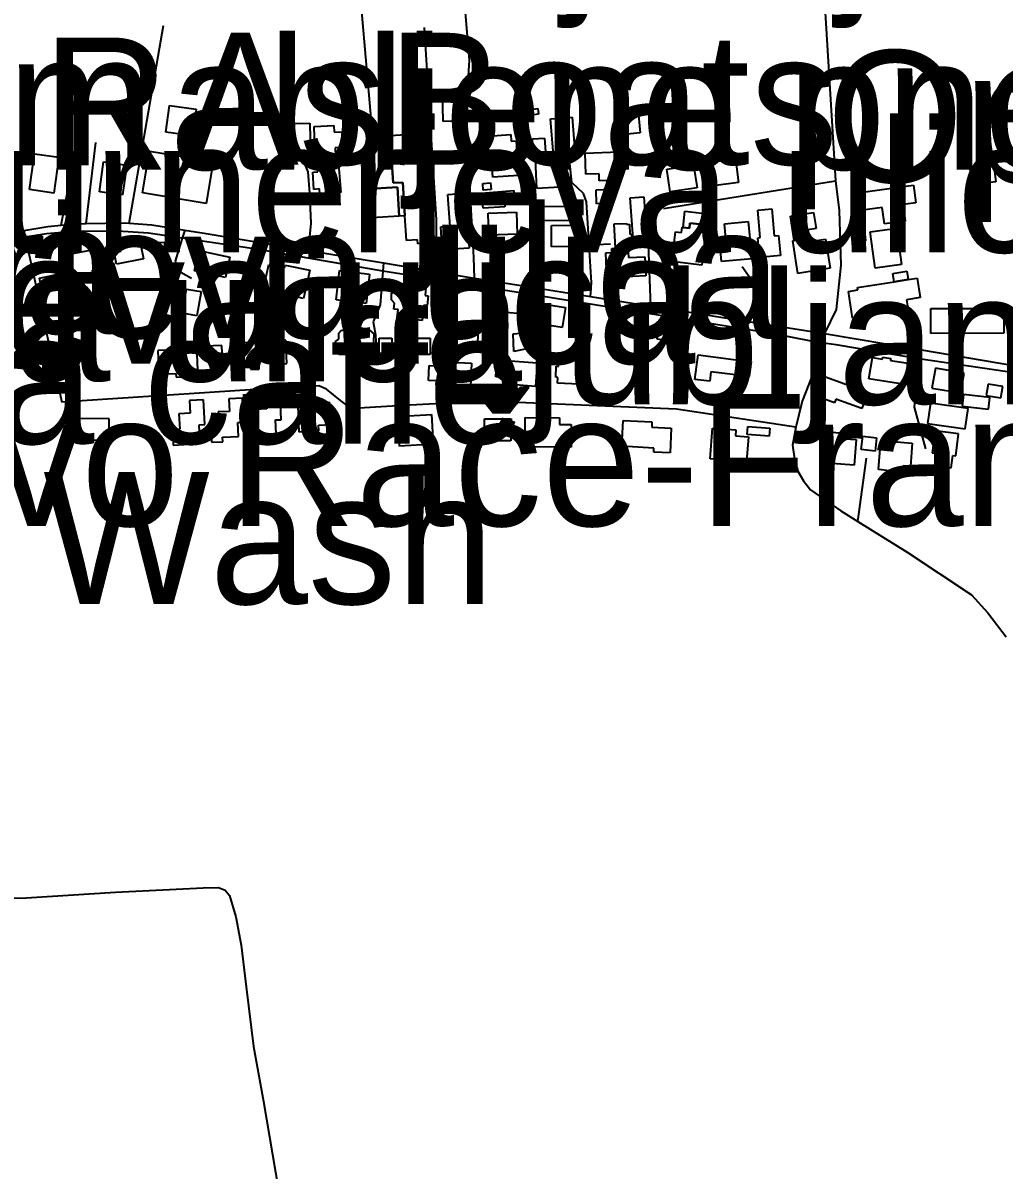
# Model space of a CAD drawing. Extents: x -8864 to 13231, y -7697 to 8949.
# Drawn here: x -2184 to -1723, y -3454 to -2914 of the extents above; entities that cross this region are included whole.
import ezdxf

# ---------------------------------------------------------------- set-up
doc = ezdxf.new("R2010")
doc.units = 0
for name, color, linetype in [('OSM_BUILDING_ALLOTMENT_HOUSE', 9, 'CONTINUOUS'), ('OSM_BUILDING_GARAGE', 9, 'CONTINUOUS'), ('OSM_BUILDING_HOUSE', 9, 'CONTINUOUS'), ('OSM_BUILDING_WAYSIDE_SHRINE', 9, 'CONTINUOUS'), ('OSM_BUILDING_YES', 9, 'CONTINUOUS'), ('OSM_HIGHWAY_FOOTWAY', 8, 'CONTINUOUS'), ('OSM_HIGHWAY_RESIDENTIAL', 8, 'CONTINUOUS'), ('OSM_HIGHWAY_SECONDARY', 8, 'CONTINUOUS'), ('OSM_HIGHWAY_SERVICE', 8, 'CONTINUOUS'), ('OSM_HIGHWAY_TRACK', 8, 'CONTINUOUS'), ('OSM_HIGHWAY_UNCLASSIFIED', 8, 'CONTINUOUS'), ('OSM_LABELS', 8, 'CONTINUOUS')]:
    doc.layers.add(name, color=color, linetype=linetype)

msp = doc.modelspace()

# ---------------------------------------------------------------- linework, layer by layer
at = {"layer": 'OSM_BUILDING_ALLOTMENT_HOUSE'}
for p, q in [((-1738.698507, -2982.792788), (-1727.496361, -2981.43621)), ((-1737.810298, -2990.131653), (-1738.698507, -2982.792788)), ((-1727.496361, -2981.43621), (-1726.608153, -2988.775075)), ((-1726.608153, -2988.775075), (-1737.810298, -2990.131653))]:
    msp.add_line(p, q, dxfattribs=at)
at = {"layer": 'OSM_BUILDING_GARAGE'}
for p, q in [((-1914.625019, -2992.522344), (-1908.208479, -2992.266595)), ((-1914.364682, -2999.105083), (-1914.625019, -2992.522344)), ((-1908.208479, -2992.266595), (-1907.948142, -2998.849335)), ((-1907.948142, -2998.849335), (-1914.364682, -2999.105083)), ((-1873.698521, -3010.246815), (-1872.833284, -3002.69668)), ((-1872.833284, -3002.69668), (-1862.18244, -3003.908704)), ((-1862.18244, -3003.908704), (-1862.772027, -3009.068149)), ((-1823.239098, -3004.998415), (-1812.366202, -3003.263774)), ((-1821.409082, -3016.473731), (-1823.239098, -3004.998415)), ((-1812.366202, -3003.263774), (-1811.171715, -3010.747192)), ((-1870.727618, -3010.5804), (-1873.698521, -3010.246815)), ((-1870.459624, -3008.189709), (-1870.727618, -3010.5804)), ((-1862.772027, -3009.068149), (-1870.459624, -3008.189709)), ((-1811.171715, -3010.747192), (-1815.007856, -3011.369884)), ((-1815.007856, -3011.369884), (-1814.372328, -3015.339543)), ((-1794.64032, -3012.248324), (-1788.422861, -3011.525557)), ((-1788.422861, -3011.525557), (-1787.840932, -3016.551567)), ((-1814.372328, -3015.339543), (-1821.409082, -3016.473731)), ((-1794.05839, -3017.274334), (-1794.64032, -3012.248324)), ((-1787.840932, -3016.551567), (-1794.05839, -3017.274334)), ((-1730.283498, -3083.980171), (-1731.156392, -3089.317527)), ((-1723.369255, -3085.114359), (-1730.283498, -3083.980171)), ((-1724.24215, -3090.451716), (-1723.369255, -3085.114359)), ((-1731.156392, -3089.317527), (-1724.24215, -3090.451716)), ((-1789.954255, -3114.803405), (-1789.226843, -3108.465294)), ((-1789.226843, -3108.465294), (-1782.687792, -3109.221419)), ((-1782.687792, -3109.221419), (-1783.415204, -3115.548411)), ((-1783.415204, -3115.548411), (-1789.954255, -3114.803405))]:
    msp.add_line(p, q, dxfattribs=at)
at = {"layer": 'OSM_BUILDING_HOUSE'}
for p, q in [((-2116.87619, -2965.513096), (-2115.229941, -2952.914711)), ((-2115.229941, -2952.914711), (-2102.611257, -2954.560396)), ((-2102.611257, -2954.560396), (-2104.249848, -2967.158781)), ((-2104.249848, -2967.158781), (-2116.87619, -2965.513096)), ((-2148.185535, -2993.467501), (-2146.217694, -2979.423581)), ((-2146.217694, -2979.423581), (-2135.337141, -2980.946952)), ((-2135.337141, -2980.946952), (-2137.304982, -2995.001991)), ((-2137.304982, -2995.001991), (-2148.185535, -2993.467501)), ((-2142.205442, -3017.463366), (-2129.502531, -3014.928122)), ((-2129.502531, -3014.928122), (-2127.496405, -3024.991262)), ((-2140.191659, -3027.526507), (-2142.205442, -3017.463366)), ((-2103.445867, -3030.673323), (-2101.393799, -3021.132798)), ((-2101.393799, -3021.132798), (-2086.799617, -3024.268495)), ((-2127.496405, -3024.991262), (-2140.191659, -3027.526507)), ((-2086.799617, -3024.268495), (-2088.851684, -3033.82014)), ((-2088.851684, -3033.82014), (-2103.445867, -3030.673323)), ((-2155.582166, -3035.766051), (-2143.836376, -3033.942454)), ((-2154.295796, -3044.050073), (-2155.582166, -3035.766051)), ((-2143.836376, -3033.942454), (-2142.550006, -3042.226476)), ((-2142.550006, -3042.226476), (-2154.295796, -3044.050073)), ((-2073.560718, -3064.187474), (-2085.436676, -3064.654493)), ((-2085.436676, -3064.654493), (-2085.007886, -3075.773985)), ((-2073.063015, -3077.030488), (-2073.560718, -3064.187474)), ((-2060.536214, -3063.286795), (-2068.407578, -3063.598141)), ((-2068.407578, -3063.598141), (-2067.971131, -3074.5842)), ((-2060.09211, -3074.261734), (-2060.536214, -3063.286795)), ((-2108.790431, -3067.701234), (-2120.666389, -3068.168252)), ((-2120.666389, -3068.168252), (-2120.229942, -3079.287745)), ((-2108.292728, -3080.555367), (-2108.790431, -3067.701234)), ((-2090.628101, -3065.81092), (-2102.534687, -3066.266819)), ((-2102.534687, -3066.266819), (-2102.105897, -3077.43079)), ((-2090.199311, -3076.974891), (-2090.628101, -3065.81092)), ((-2085.007886, -3075.773985), (-2076.960412, -3075.46264)), ((-2076.960412, -3075.46264), (-2076.899156, -3077.186161)), ((-2067.971131, -3074.5842), (-2060.09211, -3074.261734)), ((-2120.229942, -3079.287745), (-2112.190125, -3078.976399)), ((-2112.190125, -3078.976399), (-2112.121212, -3080.699921)), ((-2112.121212, -3080.699921), (-2108.292728, -3080.555367)), ((-2102.105897, -3077.43079), (-2090.199311, -3076.974891)), ((-2076.899156, -3077.186161), (-2073.063015, -3077.030488)), ((-2099.242191, -3091.419112), (-2105.842498, -3091.763816)), ((-2105.842498, -3091.763816), (-2105.536219, -3097.723864)), ((-2098.63729, -3102.972264), (-2099.242191, -3091.419112)), ((-2080.834838, -3090.607389), (-2087.335605, -3090.907615)), ((-2087.335605, -3090.907615), (-2087.059954, -3096.823185)), ((-2080.314164, -3101.938152), (-2080.834838, -3090.607389)), ((-2063.170211, -3089.417603), (-2069.663321, -3089.717829)), ((-2069.663321, -3089.717829), (-2069.38767, -3095.644519)), ((-2062.649538, -3100.748366), (-2063.170211, -3089.417603)), ((-2105.536219, -3097.723864), (-2110.773586, -3097.990732)), ((-2087.059954, -3096.823185), (-2092.335605, -3097.067814)), ((-2092.335605, -3097.067814), (-2092.029326, -3103.750629)), ((-2069.38767, -3095.644519), (-2074.663321, -3095.878028)), ((-2074.663321, -3095.878028), (-2074.11202, -3107.820363)), ((-2045.942032, -3093.832041), (-2054.915999, -3094.243463)), ((-2054.915999, -3094.243463), (-2054.35704, -3106.474905)), ((-2039.785829, -3092.620017), (-2045.980317, -3092.898004)), ((-2045.980317, -3092.898004), (-2045.942032, -3093.832041)), ((-2039.311097, -3102.983384), (-2039.785829, -3092.620017)), ((-2110.773586, -3097.990732), (-2110.398394, -3105.185044)), ((-2101.317229, -3103.105698), (-2098.63729, -3102.972264)), ((-2100.972666, -3109.677319), (-2101.317229, -3103.105698)), ((-2083.009417, -3102.060466), (-2080.314164, -3101.938152)), ((-2082.710795, -3108.598728), (-2083.009417, -3102.060466)), ((-2065.344791, -3100.87068), (-2062.649538, -3100.748366)), ((-2065.046169, -3107.408942), (-2065.344791, -3100.87068)), ((-2045.130393, -3103.250252), (-2039.311097, -3102.983384)), ((-2045.007882, -3106.041244), (-2045.130393, -3103.250252)), ((-2110.398394, -3105.185044), (-2113.798088, -3105.362955)), ((-2113.798088, -3105.362955), (-2113.41524, -3112.71294)), ((-2092.029326, -3103.750629), (-2095.712328, -3103.917421)), ((-2095.712328, -3103.917421), (-2095.375422, -3111.378601)), ((-2090.237596, -3108.954552), (-2082.710795, -3108.598728)), ((-2074.11202, -3107.820363), (-2065.046169, -3107.408942)), ((-2054.35704, -3106.474905), (-2045.007882, -3106.041244)), ((-2113.41524, -3112.71294), (-2108.231472, -3112.446072)), ((-2108.353984, -3110.066501), (-2100.972666, -3109.677319)), ((-2108.231472, -3112.446072), (-2108.353984, -3110.066501)), ((-2095.375422, -3111.378601), (-2090.138055, -3111.133972)), ((-2090.138055, -3111.133972), (-2090.237596, -3108.954552))]:
    msp.add_line(p, q, dxfattribs=at)
at = {"layer": 'OSM_BUILDING_WAYSIDE_SHRINE'}
for p, q in [((-2120.58982, -3017.385529), (-2120.651075, -3019.931893)), ((-2120.651075, -3019.931893), (-2117.48109, -3020.00973)), ((-2117.419835, -3017.463366), (-2120.58982, -3017.385529)), ((-2117.48109, -3020.00973), (-2117.419835, -3017.463366))]:
    msp.add_line(p, q, dxfattribs=at)
at = {"layer": 'OSM_BUILDING_YES'}
for p, q in [((-1986.899146, -2946.532122), (-1979.326404, -2946.298613)), ((-1986.470356, -2960.364771), (-1986.899146, -2946.532122)), ((-1979.326404, -2946.298613), (-1978.889957, -2960.120142)), ((-1946.255957, -2954.871742), (-1942.067595, -2954.271289)), ((-1945.873108, -2957.551539), (-1946.255957, -2954.871742)), ((-1941.692403, -2956.939967), (-1945.873108, -2957.551539)), ((-1942.067595, -2954.271289), (-1941.692403, -2956.939967)), ((-1902.611235, -2954.982937), (-1895.015522, -2954.204572)), ((-1901.432062, -2966.491612), (-1902.611235, -2954.982937)), ((-1895.015522, -2954.204572), (-1893.836349, -2965.713247)), ((-2057.741421, -2961.343286), (-2049.196244, -2961.187613)), ((-2057.473427, -2976.187809), (-2057.741421, -2961.343286)), ((-2049.196244, -2961.187613), (-2048.935907, -2976.021017)), ((-2047.205432, -2962.710984), (-2037.902215, -2962.377399)), ((-2046.669444, -2977.499909), (-2047.205432, -2962.710984)), ((-2037.902215, -2962.377399), (-2037.795017, -2965.468618)), ((-1978.889957, -2960.120142), (-1986.470356, -2960.364771)), ((-1935.995619, -2959.219463), (-1925.819507, -2958.441099)), ((-1934.67862, -2976.299004), (-1935.995619, -2959.219463)), ((-1925.819507, -2958.441099), (-1924.402968, -2976.754903)), ((-2037.795017, -2965.468618), (-2034.134986, -2965.290706)), ((-2034.134986, -2965.290706), (-2033.79808, -2972.718527)), ((-2011.41676, -2966.95863), (-1994.257493, -2965.935637)), ((-2010.643406, -2979.857242), (-2011.41676, -2966.95863)), ((-1994.257493, -2965.935637), (-1993.484139, -2978.823129)), ((-1965.505576, -2967.325573), (-1954.70925, -2966.602806)), ((-1964.854734, -2976.921696), (-1965.505576, -2967.325573)), ((-1954.70925, -2966.602806), (-1954.502512, -2969.638428)), ((-1944.533139, -2968.659913), (-1938.790412, -2968.337447)), ((-1938.790412, -2968.337447), (-1938.39225, -2974.6422)), ((-1893.836349, -2965.713247), (-1901.432062, -2966.491612)), ((-2033.79808, -2972.718527), (-2037.327942, -2972.88532)), ((-2037.327942, -2972.88532), (-2037.098233, -2976.977293)), ((-2022.029319, -2971.584339), (-2015.314157, -2971.184037)), ((-2020.804204, -2992.077564), (-2022.029319, -2971.584339)), ((-2015.314157, -2971.184037), (-2014.785826, -2980.101871)), ((-1954.502512, -2969.638428), (-1952.228392, -2969.493875)), ((-1952.228392, -2969.493875), (-1951.133446, -2985.80617)), ((-1944.372342, -2974.875709), (-1944.533139, -2968.659913)), ((-2181.087529, -2992.488985), (-2178.729183, -2975.631834)), ((-2178.729183, -2975.631834), (-2167.259044, -2977.233041)), ((-2167.259044, -2977.233041), (-2169.61739, -2994.101312)), ((-2127.879254, -2994.023475), (-2124.563786, -2974.330854)), ((-2124.563786, -2974.330854), (-2110.1304, -2976.766023)), ((-2110.1304, -2976.766023), (-2109.670982, -2974.041747)), ((-2109.670982, -2974.041747), (-2098.866999, -2975.854224)), ((-2098.866999, -2975.854224), (-2099.326418, -2978.58962)), ((-2099.326418, -2978.58962), (-2094.594411, -2979.379103)), ((-2048.935907, -2976.021017), (-2057.473427, -2976.187809)), ((-2045.773579, -2977.466551), (-2046.669444, -2977.499909)), ((-2045.773579, -2977.466551), (-2037.098233, -2976.977293)), ((-2037.098233, -2976.977293), (-2045.773579, -2977.466551)), ((-2045.406044, -2984.127127), (-2045.773579, -2977.466551)), ((-2037.098233, -2976.977293), (-2036.003287, -2976.888337)), ((-2036.003287, -2976.888337), (-2034.609718, -2993.845563)), ((-2010.643406, -2979.857242), (-1993.484139, -2978.823129)), ((-1993.484139, -2978.823129), (-2010.643406, -2979.857242)), ((-1993.484139, -2978.823129), (-1992.412164, -2996.792229)), ((-1963.905269, -2976.843859), (-1964.854734, -2976.921696)), ((-1963.200828, -2986.68461), (-1963.905269, -2976.843859)), ((-1943.21614, -2974.831231), (-1944.372342, -2974.875709)), ((-1943.21614, -2974.831231), (-1938.39225, -2974.6422)), ((-1938.39225, -2974.6422), (-1943.21614, -2974.831231)), ((-1942.427472, -2991.910772), (-1943.21614, -2974.831231)), ((-1938.39225, -2974.6422), (-1935.459631, -2974.497646)), ((-1935.459631, -2974.497646), (-1935.176323, -2980.146348)), ((-1930.804194, -2976.009897), (-1934.67862, -2976.299004)), ((-1930.704653, -2977.233041), (-1930.804194, -2976.009897)), ((-1924.402968, -2976.754903), (-1930.704653, -2977.233041)), ((-1919.747531, -2975.264891), (-1903.958862, -2974.675558)), ((-1919.37234, -2985.227957), (-1919.747531, -2975.264891)), ((-1903.958862, -2974.675558), (-1903.461159, -2987.99671)), ((-1900.406028, -2976.343482), (-1894.556104, -2975.776388)), ((-1900.092092, -2979.623732), (-1900.406028, -2976.343482)), ((-1894.234511, -2979.056638), (-1900.092092, -2979.623732)), ((-1894.556104, -2975.776388), (-1894.234511, -2979.056638)), ((-1860.972639, -2979.601493), (-1849.058396, -2978.011406)), ((-1849.058396, -2978.011406), (-1847.572944, -2989.130899)), ((-2094.594411, -2979.379103), (-2097.909878, -2999.071725)), ((-2047.863931, -2984.293919), (-2045.406044, -2984.127127)), ((-2047.297315, -2992.366671), (-2047.863931, -2984.293919)), ((-2014.785826, -2980.101871), (-2010.643406, -2979.857242)), ((-2010.643406, -2979.857242), (-2010.076791, -2989.364408)), ((-2010.076791, -2989.364408), (-2010.643406, -2979.857242)), ((-1935.176323, -2980.146348), (-1930.390717, -2979.835003)), ((-1930.390717, -2979.835003), (-1929.2728, -2979.768286)), ((-1929.2728, -2979.768286), (-1928.76744, -2991.243602)), ((-1881.35549, -2982.870624), (-1868.775091, -2980.913593)), ((-1879.701585, -2993.545337), (-1881.35549, -2982.870624)), ((-1868.775091, -2980.913593), (-1867.121185, -2991.588306)), ((-1859.487188, -2990.720986), (-1860.972639, -2979.601493)), ((-2010.076791, -2989.364408), (-2005.421354, -2989.086421)), ((-2005.421354, -2989.086421), (-2010.076791, -2989.364408)), ((-2005.421354, -2989.086421), (-2004.487203, -3004.764905)), ((-2004.487203, -3004.764905), (-2005.421354, -2989.086421)), ((-1967.909864, -2989.54232), (-1964.280461, -2989.230974)), ((-1967.649527, -2992.666897), (-1967.909864, -2989.54232)), ((-1964.280461, -2989.230974), (-1964.020124, -2992.355551)), ((-1951.133446, -2985.80617), (-1963.200828, -2986.68461)), ((-1913.200823, -2984.994447), (-1919.37234, -2985.227957)), ((-1913.078311, -2988.352534), (-1913.200823, -2984.994447)), ((-1903.461159, -2987.99671), (-1913.078311, -2988.352534)), ((-1847.572944, -2989.130899), (-1859.487188, -2990.720986)), ((-2169.61739, -2994.101312), (-2181.087529, -2992.488985)), ((-2097.909878, -2999.071725), (-2127.879254, -2994.023475)), ((-2044.739888, -2992.17764), (-2047.297315, -2992.366671)), ((-2044.540807, -2994.657286), (-2044.739888, -2992.17764)), ((-2034.609718, -2993.845563), (-2044.540807, -2994.657286)), ((-2007.986438, -2991.310319), (-2020.804204, -2992.077564)), ((-2020.804204, -2992.077564), (-2007.986438, -2991.310319)), ((-2019.984908, -3005.698943), (-2020.804204, -2992.077564)), ((-2007.167142, -3004.920578), (-2007.986438, -2991.310319)), ((-2007.986438, -2991.310319), (-2007.167142, -3004.920578)), ((-1984.265149, -2994.779601), (-1975.911396, -2994.190268)), ((-1984.096696, -2997.314845), (-1984.265149, -2994.779601)), ((-1975.911396, -2994.190268), (-1975.000217, -3009.123746)), ((-1968.445852, -2994.201387), (-1953.246769, -2992.967124)), ((-1967.687812, -3001.206668), (-1968.445852, -2994.201387)), ((-1964.020124, -2992.355551), (-1967.649527, -2992.666897)), ((-1953.246769, -2992.967124), (-1952.833293, -2998.004254)), ((-1928.76744, -2991.243602), (-1942.427472, -2991.910772)), ((-1867.121185, -2991.588306), (-1879.701585, -2993.545337)), ((-1790.436644, -2993.856683), (-1765.337101, -2990.40964)), ((-1789.303413, -3002.129585), (-1790.436644, -2993.856683)), ((-1765.337101, -2990.40964), (-1764.196212, -2998.671423)), ((-1992.412164, -2996.792229), (-1993.00175, -2996.825587)), ((-1993.00175, -2996.825587), (-1992.932838, -2997.926417)), ((-1992.932838, -2997.926417), (-1992.167141, -3010.691595)), ((-1983.239115, -3009.690841), (-1984.096696, -2997.314845)), ((-1957.504044, -3000.561737), (-1967.687812, -3001.206668)), ((-1952.833293, -2998.004254), (-1957.680154, -2998.393436)), ((-1957.680154, -2998.393436), (-1957.504044, -3000.561737)), ((-1939.487196, -3000.406064), (-1924.012463, -3000.28375)), ((-1939.433598, -3007.122238), (-1939.487196, -3000.406064)), ((-1924.012463, -3000.28375), (-1923.981835, -3004.764905)), ((-1898.60664, -2996.32521), (-1892.121188, -2995.835953)), ((-1897.174787, -3015.428499), (-1898.60664, -2996.32521)), ((-1892.121188, -2995.835953), (-1891.623485, -3002.440931)), ((-1764.196212, -2998.671423), (-1770.268188, -2999.516505)), ((-1770.268188, -2999.516505), (-1769.20387, -3007.255672)), ((-2007.167142, -3004.920578), (-2019.984908, -3005.698943)), ((-2004.487203, -3004.764905), (-2007.167142, -3004.920578)), ((-2003.790419, -3016.362536), (-2004.487203, -3004.764905)), ((-1965.337123, -3003.519522), (-1951.960398, -3003.11922)), ((-1965.030844, -3013.86065), (-1965.337123, -3003.519522)), ((-1951.960398, -3003.11922), (-1951.65412, -3013.460349)), ((-1923.981835, -3004.764905), (-1925.375403, -3004.776025)), ((-1925.375403, -3004.776025), (-1925.360089, -3007.011043)), ((-1891.623485, -3002.440931), (-1887.167129, -3002.107347)), ((-1887.167129, -3002.107347), (-1886.225322, -3014.605656)), ((-1838.59132, -3002.073988), (-1831.899129, -3001.506894)), ((-1837.48106, -3015.017077), (-1838.59132, -3002.073988)), ((-1831.899129, -3001.506894), (-1830.819497, -3014.171996)), ((-1780.099736, -3000.861963), (-1789.303413, -3002.129585)), ((-1779.035418, -3008.61225), (-1780.099736, -3000.861963)), ((-1992.167141, -3010.691595), (-1991.141107, -3010.624878)), ((-1991.141107, -3010.624878), (-1990.873113, -3015.139392)), ((-1987.680157, -3010.002186), (-1983.239115, -3009.690841)), ((-1986.929774, -3020.87705), (-1987.680157, -3010.002186)), ((-1983.239115, -3009.690841), (-1975.000217, -3009.123746)), ((-1975.000217, -3009.123746), (-1983.239115, -3009.690841)), ((-1975.000217, -3009.123746), (-1974.257491, -3019.99861)), ((-1925.360089, -3007.011043), (-1939.433598, -3007.122238)), ((-1935.589799, -3009.335017), (-1920.957332, -3009.223822)), ((-1935.505573, -3019.409277), (-1935.589799, -3009.335017)), ((-1920.957332, -3009.223822), (-1920.873105, -3019.298082)), ((-1906.064528, -3008.634489), (-1900.252889, -3008.345382)), ((-1905.490255, -3020.031969), (-1906.064528, -3008.634489)), ((-1900.252889, -3008.345382), (-1900.222261, -3008.856879)), ((-1900.222261, -3008.856879), (-1898.928233, -3008.801281)), ((-1898.928233, -3008.801281), (-1898.690867, -3013.504826)), ((-1874.387649, -3012.615267), (-1874.111998, -3010.191218)), ((-1874.111998, -3010.191218), (-1873.698521, -3010.246815)), ((-1873.698521, -3010.246815), (-1870.727618, -3010.5804)), ((-1870.727618, -3010.5804), (-1870.459624, -3008.189709)), ((-1870.459624, -3008.189709), (-1862.772027, -3009.068149)), ((-1862.772027, -3009.068149), (-1864.931292, -3027.971286)), ((-1854.265135, -3008.61225), (-1843.055333, -3007.555898)), ((-1853.621949, -3015.461857), (-1854.265135, -3008.61225)), ((-1843.055333, -3007.555898), (-1841.409084, -3025.03574)), ((-1785.727608, -3012.281682), (-1771.983349, -3010.391369)), ((-1769.20387, -3007.255672), (-1779.035418, -3008.61225)), ((-1771.983349, -3010.391369), (-1771.033885, -3017.341051)), ((-1998.568367, -3016.05119), (-2003.790419, -3016.362536)), ((-1998.453512, -3017.952624), (-1998.568367, -3016.05119)), ((-1990.873113, -3015.139392), (-1993.889959, -3015.317304)), ((-1993.889959, -3015.317304), (-1993.744476, -3017.674636)), ((-1951.65412, -3013.460349), (-1965.030844, -3013.86065)), ((-1898.690867, -3013.504826), (-1897.764374, -3013.460349)), ((-1897.764374, -3013.460349), (-1897.465752, -3019.375919)), ((-1886.225322, -3014.605656), (-1897.174787, -3015.428499)), ((-1878.912917, -3026.370079), (-1877.304954, -3012.281682)), ((-1877.304954, -3012.281682), (-1874.387649, -3012.615267)), ((-1856.585196, -3015.739845), (-1853.621949, -3015.461857)), ((-1855.582133, -3026.370079), (-1856.585196, -3015.739845)), ((-1838.530064, -3015.106033), (-1837.48106, -3015.017077)), ((-1837.741396, -3024.357451), (-1838.530064, -3015.106033)), ((-1830.819497, -3014.171996), (-1828.775086, -3013.994084)), ((-1828.775086, -3013.994084), (-1827.95579, -3023.523489)), ((-1822.144151, -3016.584926), (-1821.409082, -3016.473731)), ((-1819.693921, -3031.907587), (-1822.144151, -3016.584926)), ((-1821.409082, -3016.473731), (-1814.372328, -3015.339543)), ((-1814.372328, -3015.339543), (-1814.196218, -3015.317304)), ((-1814.196218, -3015.317304), (-1813.951195, -3016.885152)), ((-1813.951195, -3016.885152), (-1806.776615, -3015.739845)), ((-1806.776615, -3015.739845), (-1804.579065, -3029.494657)), ((-1783.369262, -3029.472418), (-1785.727608, -3012.281682)), ((-2166.830253, -3021.09944), (-2161.133469, -3020.020849)), ((-2165.130406, -3030.050632), (-2166.830253, -3021.09944)), ((-2161.133469, -3020.020849), (-2160.658737, -3022.533855)), ((-2160.658737, -3022.533855), (-2145.896101, -3019.731742)), ((-2145.896101, -3019.731742), (-2144.188597, -3028.749651)), ((-1993.744476, -3017.674636), (-1998.453512, -3017.952624)), ((-1974.257491, -3019.99861), (-1986.929774, -3020.87705)), ((-1920.873105, -3019.298082), (-1935.505573, -3019.409277)), ((-1910.092094, -3022.233628), (-1907.128847, -3022.089075)), ((-1909.49485, -3034.03141), (-1910.092094, -3022.233628)), ((-1907.228387, -3020.120925), (-1905.490255, -3020.031969)), ((-1907.128847, -3022.089075), (-1907.228387, -3020.120925)), ((-1897.465752, -3019.375919), (-1899.686273, -3019.487114)), ((-1899.686273, -3019.487114), (-1899.433593, -3024.457527)), ((-1771.033885, -3017.341051), (-1772.473395, -3017.541202)), ((-1772.473395, -3017.541202), (-1771.064513, -3027.782255)), ((-1899.433593, -3024.457527), (-1891.723026, -3024.068345)), ((-1891.723026, -3024.068345), (-1891.263608, -3033.108492)), ((-1864.931292, -3027.971286), (-1878.912917, -3026.370079)), ((-1841.409084, -3025.03574), (-1855.582133, -3026.370079)), ((-1827.95579, -3023.523489), (-1837.741396, -3024.357451)), ((-2176.401464, -3034.075888), (-2166.187068, -3031.940945)), ((-2166.187068, -3031.940945), (-2164.931325, -3037.934352)), ((-2161.278951, -3029.327865), (-2165.130406, -3030.050632)), ((-2160.046179, -3035.843887), (-2161.278951, -3029.327865)), ((-2144.188597, -3028.749651), (-2151.562258, -3030.150707)), ((-2151.562258, -3030.150707), (-2150.811875, -3034.087007)), ((-2071.087517, -3039.591156), (-2068.537746, -3027.737777)), ((-2068.537746, -3027.737777), (-2061.118144, -3029.338984)), ((-2061.118144, -3029.338984), (-2060.819522, -3027.960167)), ((-2060.819522, -3027.960167), (-2049.288127, -3030.439814)), ((-2049.288127, -3030.439814), (-2052.128863, -3043.67201)), ((-2036.807268, -3044.33918), (-2035.206962, -3030.606606)), ((-2035.206962, -3030.606606), (-2021.125796, -3032.241172)), ((-2021.125796, -3032.241172), (-2022.726103, -3045.984865)), ((-1891.263608, -3033.108492), (-1909.49485, -3034.03141)), ((-1804.579065, -3029.494657), (-1819.693921, -3031.907587)), ((-1771.064513, -3027.782255), (-1783.369262, -3029.472418)), ((-1775.023166, -3031.874228), (-1768.537713, -3030.828996)), ((-1774.387638, -3035.832768), (-1775.023166, -3031.874228)), ((-1768.537713, -3030.828996), (-1767.902185, -3034.787535)), ((-2175.145721, -3040.069294), (-2176.401464, -3034.075888)), ((-2164.931325, -3037.934352), (-2175.145721, -3040.069294)), ((-2150.811875, -3034.087007), (-2160.046179, -3035.843887)), ((-2008.905274, -3040.480716), (-2008.415228, -3037.10039)), ((-2008.415228, -3037.10039), (-1994.655656, -3038.601521)), ((-1791.646445, -3038.601521), (-1774.387638, -3035.832768)), ((-1774.387638, -3035.832768), (-1767.902185, -3034.787535)), ((-1767.902185, -3034.787535), (-1774.387638, -3035.832768)), ((-1767.902185, -3034.787535), (-1763.698509, -3034.109246)), ((-1763.698509, -3034.109246), (-1762.228371, -3043.293947)), ((-2109.09671, -3050.643932), (-2107.190124, -3039.302049)), ((-2107.190124, -3039.302049), (-2100.383079, -3040.447357)), ((-2100.383079, -3040.447357), (-2102.289664, -3051.78924)), ((-2052.128863, -3043.67201), (-2071.087517, -3039.591156)), ((-2010.819517, -3044.405897), (-2010.73529, -3041.2702)), ((-2010.73529, -3041.2702), (-2008.905274, -3040.480716)), ((-1994.655656, -3038.601521), (-1995.053818, -3042.237596)), ((-1995.053818, -3042.237596), (-1993.606651, -3042.404388)), ((-1993.606651, -3042.404388), (-1994.112011, -3047.052336)), ((-1795.972632, -3040.402879), (-1791.477992, -3039.680112)), ((-1793.95885, -3052.945667), (-1795.972632, -3040.402879)), ((-1791.477992, -3039.680112), (-1791.646445, -3038.601521)), ((-1762.228371, -3043.293947), (-1768.591312, -3044.305821)), ((-2034.625032, -3044.594928), (-2036.807268, -3044.33918)), ((-2035.360101, -3050.944158), (-2034.625032, -3044.594928)), ((-2025.444327, -3045.662399), (-2026.179396, -3052.01163)), ((-2022.726103, -3045.984865), (-2025.444327, -3045.662399)), ((-2009.364692, -3045.829192), (-2010.819517, -3044.405897)), ((-2009.678628, -3048.698021), (-2009.364692, -3045.829192)), ((-2007.649532, -3048.920411), (-2009.678628, -3048.698021)), ((-2008.070665, -3052.812233), (-2007.649532, -3048.920411)), ((-1995.597463, -3046.896663), (-1996.378474, -3054.090975)), ((-1994.112011, -3047.052336), (-1995.597463, -3046.896663)), ((-1944.47954, -3055.147327), (-1942.978774, -3045.717997)), ((-1942.978774, -3045.717997), (-1929.012463, -3047.941895)), ((-1929.012463, -3047.941895), (-1930.505572, -3057.371225)), ((-1784.594377, -3049.287354), (-1788.828681, -3049.965643)), ((-1784.326383, -3050.999756), (-1784.594377, -3049.287354)), ((-1775.46727, -3047.8307), (-1779.946597, -3048.553467)), ((-1779.946597, -3048.553467), (-1779.678603, -3050.25475)), ((-1775.092079, -3050.143555), (-1775.46727, -3047.8307)), ((-1767.840929, -3048.976008), (-1775.092079, -3050.143555)), ((-1768.591312, -3044.305821), (-1767.840929, -3048.976008)), ((-1757.136487, -3048.48675), (-1722.840924, -3048.453392)), ((-1757.12883, -3060.11774), (-1757.136487, -3048.48675)), ((-1722.840924, -3048.453392), (-1722.833267, -3060.084381)), ((-2102.289664, -3051.78924), (-2109.09671, -3050.643932)), ((-2026.179396, -3052.01163), (-2035.360101, -3050.944158)), ((-1996.378474, -3054.090975), (-2008.070665, -3052.812233)), ((-1885.834817, -3062.919852), (-1884.647987, -3053.446044)), ((-1884.647987, -3053.446044), (-1872.23604, -3055.002773)), ((-1788.491774, -3052.067227), (-1793.95885, -3052.945667)), ((-1788.828681, -3049.965643), (-1788.491774, -3052.067227)), ((-1779.678603, -3050.25475), (-1784.326383, -3050.999756)), ((-2035.574496, -3060.028784), (-2034.318753, -3058.672206)), ((-2035.574496, -3062.775298), (-2035.574496, -3060.028784)), ((-2034.318753, -3058.672206), (-2030.628095, -3058.616608)), ((-2030.628095, -3058.616608), (-2030.038508, -3057.426823)), ((-2030.038508, -3057.426823), (-2025.765919, -3057.415703)), ((-2025.765919, -3057.415703), (-2025.18399, -3058.761162)), ((-2025.18399, -3058.761162), (-2021.156424, -3058.627728)), ((-2021.156424, -3058.627728), (-2019.043101, -3060.406847)), ((-1970.16867, -3065.699725), (-1969.831763, -3054.791503)), ((-1969.831763, -3054.791503), (-1956.232987, -3055.214043)), ((-1956.232987, -3055.214043), (-1956.569893, -3066.122266)), ((-1953.560705, -3060.362369), (-1943.874639, -3059.572885)), ((-1930.505572, -3057.371225), (-1944.47954, -3055.147327)), ((-1943.874639, -3059.572885), (-1943.384593, -3066.656001)), ((-1936.70006, -3057.004282), (-1943.078315, -3057.371225)), ((-1943.078315, -3057.371225), (-1942.618896, -3065.466216)), ((-1936.240642, -3065.110392), (-1936.70006, -3057.004282)), ((-1872.23604, -3055.002773), (-1873.415214, -3064.476581)), ((-1722.833267, -3060.084381), (-1757.12883, -3060.11774)), ((-2037.243715, -3068.168252), (-2037.190117, -3063.920606)), ((-2037.190117, -3063.920606), (-2035.574496, -3062.775298)), ((-2019.043101, -3060.406847), (-2019.357037, -3067.245335)), ((-2016.562243, -3062.352758), (-2010.589807, -3062.352758)), ((-2016.562243, -3071.315069), (-2016.562243, -3062.352758)), ((-2010.589807, -3062.352758), (-2010.589807, -3071.315069)), ((-2003.591338, -3062.352758), (-1992.687815, -3062.352758)), ((-2003.591338, -3070.047447), (-2003.591338, -3062.352758)), ((-1992.687815, -3062.352758), (-1992.687815, -3070.047447)), ((-1953.223798, -3068.635271), (-1953.560705, -3060.362369)), ((-1942.618896, -3065.466216), (-1936.240642, -3065.110392)), ((-1873.415214, -3064.476581), (-1885.834817, -3062.919852)), ((-2035.605124, -3070.069686), (-2037.243715, -3068.168252)), ((-2030.965001, -3070.158642), (-2035.605124, -3070.069686)), ((-2030.298845, -3068.557435), (-2030.965001, -3070.158642)), ((-2020.88843, -3068.701988), (-2030.298845, -3068.557435)), ((-2019.357037, -3067.245335), (-2020.88843, -3068.701988)), ((-1992.687815, -3070.047447), (-2003.591338, -3070.047447)), ((-1956.569893, -3066.122266), (-1970.16867, -3065.699725)), ((-1943.384593, -3066.656001), (-1953.223798, -3068.635271)), ((-1932.30496, -3075.67391), (-1931.983367, -3069.446994)), ((-1931.983367, -3069.446994), (-1918.568358, -3070.147522)), ((-1918.568358, -3070.147522), (-1919.180915, -3081.911945)), ((-1868.101277, -3081.745153), (-1866.638796, -3070.280956)), ((-1866.638796, -3070.280956), (-1841.715363, -3073.461131)), ((-2010.589807, -3071.315069), (-2016.562243, -3071.315069)), ((-1993.415227, -3082.267769), (-1993.070663, -3075.284728)), ((-1993.070663, -3075.284728), (-1989.349376, -3075.46264)), ((-1989.349376, -3075.46264), (-1989.242179, -3073.383294)), ((-1989.242179, -3073.383294), (-1973.177858, -3074.183898)), ((-1973.177858, -3074.183898), (-1973.721503, -3085.136598)), ((-1961.822574, -3080.610965), (-1961.240644, -3072.582691)), ((-1961.240644, -3072.582691), (-1942.297304, -3073.950389)), ((-1942.297304, -3073.950389), (-1943.108942, -3085.058762)), ((-1933.598987, -3080.777757), (-1933.330993, -3075.618313)), ((-1933.330993, -3075.618313), (-1932.30496, -3075.67391)), ((-1841.715363, -3073.461131), (-1842.611229, -3080.466411)), ((-1786.286567, -3081.456046), (-1784.647976, -3071.426264)), ((-1784.647976, -3071.426264), (-1779.885341, -3072.204628)), ((-1779.885341, -3072.204628), (-1779.739859, -3071.29283)), ((-1779.739859, -3071.29283), (-1775.964973, -3071.904402)), ((-1775.964973, -3071.904402), (-1776.110456, -3072.8162)), ((-1776.110456, -3072.8162), (-1765.781205, -3074.506363)), ((-1765.781205, -3074.506363), (-1767.412139, -3084.536146)), ((-1954.364686, -3081.15582), (-1961.822574, -3080.610965)), ((-1954.586739, -3084.21368), (-1954.364686, -3081.15582)), ((-1932.580611, -3080.833355), (-1933.598987, -3080.777757)), ((-1932.718436, -3083.524272), (-1932.580611, -3080.833355)), ((-1860.589791, -3078.175796), (-1861.156407, -3082.634712)), ((-1842.611229, -3080.466411), (-1860.589791, -3078.175796)), ((-1811.837871, -3089.373125), (-1808.376922, -3079.921556)), ((-1808.376922, -3079.921556), (-1786.88381, -3087.794157)), ((-1767.412139, -3084.536146), (-1786.286567, -3081.456046)), ((-1755.046135, -3076.452274), (-1756.654098, -3085.826007)), ((-1741.485643, -3078.776248), (-1755.046135, -3076.452274)), ((-1743.093607, -3088.149981), (-1741.485643, -3078.776248)), ((-1989.69394, -3082.4568), (-1993.415227, -3082.267769)), ((-1989.793481, -3084.335995), (-1989.69394, -3082.4568)), ((-1973.721503, -3085.136598), (-1989.793481, -3084.335995)), ((-1943.108942, -3085.058762), (-1954.586739, -3084.21368)), ((-1922.664836, -3084.058007), (-1932.718436, -3083.524272)), ((-1922.542325, -3081.734033), (-1922.664836, -3084.058007)), ((-1919.180915, -3081.911945), (-1922.542325, -3081.734033)), ((-1861.156407, -3082.634712), (-1868.101277, -3081.745153)), ((-1756.654098, -3085.826007), (-1743.093607, -3088.149981)), ((-1802.488713, -3092.797929), (-1811.837871, -3089.373125)), ((-1801.845527, -3091.041049), (-1802.488713, -3092.797929)), ((-1789.701575, -3095.488846), (-1801.845527, -3091.041049)), ((-1786.88381, -3087.794157), (-1789.701575, -3095.488846)), ((-1741.899119, -3088.883867), (-1742.526991, -3094.365777)), ((-1729.402947, -3090.329401), (-1741.899119, -3088.883867)), ((-1730.038475, -3095.800192), (-1729.402947, -3090.329401)), ((-1757.373853, -3092.99808), (-1758.72148, -3102.505246)), ((-1739.701569, -3095.511085), (-1757.373853, -3092.99808)), ((-1742.526991, -3094.365777), (-1730.038475, -3095.800192)), ((-1741.056853, -3105.018251), (-1739.701569, -3095.511085)), ((-2157.917542, -3100.159033), (-2158.040053, -3110.255532)), ((-2143.514784, -3100.325825), (-2157.917542, -3100.159033)), ((-2143.637295, -3110.433444), (-2143.514784, -3100.325825)), ((-2007.611247, -3102.316214), (-2002.657188, -3102.027108)), ((-2006.975718, -3113.191078), (-2007.611247, -3102.316214)), ((-2002.833298, -3098.958128), (-1991.945089, -3098.324317)), ((-2002.657188, -3102.027108), (-2002.833298, -3098.958128)), ((-1991.945089, -3098.324317), (-1991.141107, -3112.26816)), ((-1967.190109, -3110.600236), (-1967.090568, -3100.247989)), ((-1967.090568, -3100.247989), (-1954.579082, -3100.370303)), ((-1954.579082, -3100.370303), (-1954.678622, -3110.711431)), ((-1948.047687, -3113.424588), (-1947.925176, -3099.680895)), ((-1947.925176, -3099.680895), (-1931.845542, -3099.825448)), ((-1931.845542, -3099.825448), (-1931.876169, -3103.005623)), ((-1931.876169, -3103.005623), (-1926.301896, -3103.050101)), ((-1926.301896, -3103.050101), (-1926.401437, -3113.624738)), ((-1902.481067, -3113.257795), (-1901.837881, -3101.070831)), ((-1901.837881, -3101.070831), (-1888.330989, -3101.782479)), ((-1888.330989, -3101.782479), (-1888.4535, -3104.217648)), ((-1758.72148, -3102.505246), (-1741.056853, -3105.018251)), ((-1888.4535, -3104.217648), (-1879.226853, -3104.695786)), ((-1879.226853, -3104.695786), (-1879.847067, -3116.360134)), ((-1860.926698, -3119.07329), (-1859.893007, -3104.784742)), ((-1859.893007, -3104.784742), (-1848.8976, -3105.574226)), ((-1848.8976, -3105.574226), (-1849.104338, -3108.387457)), ((-1849.104338, -3108.387457), (-1842.98642, -3108.832237)), ((-1843.576007, -3107.742527), (-1843.308013, -3103.93966)), ((-1833.200814, -3108.465294), (-1843.576007, -3107.742527)), ((-1843.308013, -3103.93966), (-1832.940477, -3104.662427)), ((-1832.940477, -3104.662427), (-1833.200814, -3108.465294)), ((-1808.974165, -3114.625493), (-1808.315666, -3106.219156)), ((-1808.315666, -3106.219156), (-1797.427456, -3107.075357)), ((-1797.427456, -3107.075357), (-1797.634194, -3109.677319)), ((-1755.206931, -3105.93005), (-1756.516273, -3116.371253)), ((-1744.19621, -3107.319986), (-1755.206931, -3105.93005)), ((-1745.513209, -3117.783429), (-1744.19621, -3107.319986)), ((-2158.040053, -3110.255532), (-2143.637295, -3110.433444)), ((-1991.141107, -3112.26816), (-2006.975718, -3113.191078)), ((-1954.678622, -3110.711431), (-1967.190109, -3110.600236)), ((-1926.401437, -3113.624738), (-1948.047687, -3113.424588)), ((-1887.419809, -3114.058399), (-1902.481067, -3113.257795)), ((-1887.51935, -3115.959832), (-1887.419809, -3114.058399)), ((-1842.98642, -3108.832237), (-1843.813373, -3120.318673)), ((-1797.634194, -3109.677319), (-1792.266659, -3110.099859)), ((-1792.266659, -3110.099859), (-1793.216124, -3122.186748)), ((-1781.784269, -3124.232734), (-1780.666352, -3110.566878)), ((-1780.666352, -3110.566878), (-1765.926687, -3111.778903)), ((-1765.926687, -3111.778903), (-1766.814896, -3122.676005)), ((-1879.847067, -3116.360134), (-1887.51935, -3115.959832)), ((-1843.813373, -3120.318673), (-1860.926698, -3119.07329)), ((-1805.260535, -3114.9146), (-1808.974165, -3114.625493)), ((-1805.758238, -3121.197113), (-1805.260535, -3114.9146)), ((-1756.516273, -3116.371253), (-1752.442765, -3116.88275)), ((-1752.442765, -3116.88275), (-1753.170177, -3122.698244)), ((-1747.588247, -3123.398772), (-1746.860835, -3117.616636)), ((-1746.860835, -3117.616636), (-1745.513209, -3117.783429)), ((-1793.216124, -3122.186748), (-1805.758238, -3121.197113)), ((-1777.779675, -3124.566319), (-1781.784269, -3124.232734)), ((-1777.036949, -3126.045212), (-1777.779675, -3124.566319)), ((-1773.621941, -3124.855426), (-1774.808771, -3126.200885)), ((-1770.413671, -3125.122294), (-1773.621941, -3124.855426)), ((-1770.191619, -3122.398018), (-1770.413671, -3125.122294)), ((-1766.814896, -3122.676005), (-1770.191619, -3122.398018)), ((-1753.170177, -3122.698244), (-1747.588247, -3123.398772)), ((-1774.808771, -3126.200885), (-1777.036949, -3126.045212))]:
    msp.add_line(p, q, dxfattribs=at)
at = {"layer": 'OSM_HIGHWAY_FOOTWAY'}
for p, q in [((-2183.040056, -3014.816927), (-2230.934395, -3022.789603)), ((-2172.978799, -3013.260198), (-2183.040056, -3014.816927)), ((-2160.061493, -3012.214965), (-2172.978799, -3013.260198)), ((-2139.418306, -3012.070412), (-2160.061493, -3012.214965)), ((-2125.015547, -3012.959971), (-2139.418306, -3012.070412)), ((-2109.173279, -3015.328423), (-2125.015547, -3012.959971)), ((-2073.346323, -3020.688019), (-2109.173279, -3015.328423)), ((-2014.854739, -3030.795638), (-2073.346323, -3020.688019)), ((-1990.046161, -3034.798655), (-2014.854739, -3030.795638)), ((-1947.136508, -3041.514829), (-1990.046161, -3034.798655)), ((-1890.268202, -3050.68841), (-1947.136508, -3041.514829)), ((-1830.283509, -3060.495802), (-1890.268202, -3050.68841)), ((-1814.249817, -3063.62038), (-1830.283509, -3060.495802)), ((-1808.775084, -3064.565537), (-1814.249817, -3063.62038)), ((-1801.776615, -3065.544052), (-1808.775084, -3064.565537)), ((-1762.879214, -3072.082314), (-1801.776615, -3065.544052)), ((-1715.80417, -3079.065355), (-1762.879214, -3072.082314))]:
    msp.add_line(p, q, dxfattribs=at)
at = {"layer": 'OSM_HIGHWAY_RESIDENTIAL'}
for p, q in [((-1974.15795, -2931.809914), (-1977.44279, -2892.43579)), ((-1975.597461, -2953.181579), (-1974.15795, -2931.809914)), ((-1974.885363, -2973.574728), (-1975.597461, -2953.181579)), ((-1972.059941, -3024.490885), (-1974.885363, -2973.574728)), ((-1882.925169, -3001.406818), (-1802.044608, -2988.374773)), ((-1802.044608, -2988.374773), (-1800.337104, -3002.340856)), ((-1800.337104, -3002.340856), (-1799.517809, -3027.971286)), ((-1971.799604, -3034.131485), (-1972.059941, -3024.490885)), ((-1799.517809, -3027.971286), (-1801.715359, -3048.842574)), ((-1801.715359, -3048.842574), (-1807.274318, -3060.206696)), ((-2050.957346, -3084.969806), (-2165.781249, -3092.453224)), ((-2045.053824, -3084.736296), (-2050.957346, -3084.969806)), ((-2041.42442, -3086.326384), (-2045.053824, -3084.736296)), ((-2034.839427, -3091.774935), (-2041.42442, -3086.326384)), ((-2030.980315, -3094.499211), (-2034.839427, -3091.774935)), ((-1966.347842, -3091.941728), (-2008.024723, -3094.265702)), ((-1876.723024, -3095.733475), (-1966.347842, -3091.941728)), ((-2025.94203, -3095.266456), (-2030.980315, -3094.499211)), ((-2008.024723, -3094.265702), (-2025.94203, -3095.266456)), ((-1820.750583, -3104.284365), (-1876.723024, -3095.733475))]:
    msp.add_line(p, q, dxfattribs=at)
at = {"layer": 'OSM_HIGHWAY_SECONDARY'}
for p, q in [((-2183.744497, -3011.647871), (-2172.366242, -3009.802035)), ((-2172.366242, -3009.802035), (-2166.087527, -3009.279419)), ((-2166.087527, -3009.279419), (-2154.969609, -3008.356501)), ((-2154.969609, -3008.356501), (-2154.326424, -3008.345382)), ((-2154.326424, -3008.345382), (-2136.416774, -3008.16747)), ((-2136.416774, -3008.16747), (-2134.142654, -3008.334262)), ((-2134.142654, -3008.334262), (-2123.484154, -3009.090388)), ((-2123.484154, -3009.090388), (-2107.986449, -3011.536676)), ((-2199.831788, -3014.249832), (-2183.744497, -3011.647871)), ((-2107.986449, -3011.536676), (-2098.859342, -3012.971091)), ((-2098.859342, -3012.971091), (-2049.831772, -3021.132798)), ((-2049.831772, -3021.132798), (-2014.563774, -3027.003891)), ((-2014.563774, -3027.003891), (-1989.77051, -3031.140342)), ((-1989.77051, -3031.140342), (-1971.799604, -3034.131485)), ((-1971.799604, -3034.131485), (-1946.830229, -3038.090025)), ((-1946.830229, -3038.090025), (-1917.304958, -3042.782451)), ((-1917.304958, -3042.782451), (-1888.897604, -3047.285845)), ((-1888.897604, -3047.285845), (-1878.537726, -3048.93153)), ((-1878.537726, -3048.93153), (-1844.219192, -3054.380082)), ((-1844.219192, -3054.380082), (-1839.089023, -3055.191804)), ((-1839.089023, -3055.191804), (-1807.274318, -3060.206696)), ((-1807.274318, -3060.206696), (-1762.473394, -3067.756831)), ((-1762.473394, -3067.756831), (-1707.059912, -3077.086086))]:
    msp.add_line(p, q, dxfattribs=at)
at = {"layer": 'OSM_HIGHWAY_SERVICE'}
for p, q in [((-2027.335598, -2880.971593), (-2020.046164, -2964.145399)), ((-2134.142654, -3008.334262), (-2117.971136, -2915.208511)), ((-1989.579085, -3006.63298), (-1995.252899, -2916.264863)), ((-2154.326424, -3008.345382), (-2149.885382, -2970.316717)), ((-2049.984911, -2984.06041), (-2052.15949, -2978.734173)), ((-1926.010931, -2989.119779), (-1927.036965, -2978.678575)), ((-2049.203901, -2994.112431), (-2049.984911, -2984.06041)), ((-2166.087527, -3009.279419), (-2162.197787, -2988.619402)), ((-1920.536199, -2994.256985), (-1926.010931, -2989.119779)), ((-2048.606657, -3008.300904), (-2049.203901, -2994.112431)), ((-1919.173258, -2998.193285), (-1920.536199, -2994.256985)), ((-1917.894545, -3018.530837), (-1919.173258, -2998.193285)), ((-2049.831772, -3021.132798), (-2048.606657, -3008.300904)), ((-1989.77051, -3031.140342), (-1989.579085, -3006.63298)), ((-2109.173279, -3015.328423), (-2112.572973, -3026.203287)), ((-2107.986449, -3011.536676), (-2109.173279, -3015.328423)), ((-1917.894545, -3018.530837), (-1907.749061, -3017.952624)), ((-1916.776627, -3036.344264), (-1917.894545, -3018.530837)), ((-1888.897604, -3047.285845), (-1890.023179, -3018.152774)), ((-1878.537726, -3048.93153), (-1880.34477, -3020.265478)), ((-2112.572973, -3026.203287), (-2111.370829, -3029.450179)), ((-2014.563774, -3027.003891), (-2014.854739, -3030.795638)), ((-2111.370829, -3029.450179), (-2109.831779, -3031.340493)), ((-2109.831779, -3031.340493), (-2104.87772, -3034.075888)), ((-2014.854739, -3030.795638), (-2016.06454, -3046.75211)), ((-1840.482591, -3036.711208), (-1845.957324, -3028.838607)), ((-1946.830229, -3038.090025), (-1947.136508, -3041.514829)), ((-1917.304958, -3042.782451), (-1916.776627, -3036.344264)), ((-1839.089023, -3055.191804), (-1840.482591, -3036.711208)), ((-1947.136508, -3041.514829), (-1948.009402, -3051.12207)), ((-2016.06454, -3046.75211), (-2019.479548, -3054.62471)), ((-2019.479548, -3054.62471), (-2018.285061, -3060.784909)), ((-1948.009402, -3051.12207), (-1965.94968, -3049.498624)), ((-2018.285061, -3060.784909), (-2017.940497, -3070.20312)), ((-2008.024723, -3094.265702), (-2006.309562, -3062.330519)), ((-1762.473394, -3067.756831), (-1762.879214, -3072.082314)), ((-1762.879214, -3072.082314), (-1765.007851, -3094.855035)), ((-1765.007851, -3094.855035), (-1759.663287, -3114.4587)), ((-1791.600503, -3148.562184), (-1787.473397, -3118.828661))]:
    msp.add_line(p, q, dxfattribs=at)
at = {"layer": 'OSM_HIGHWAY_TRACK'}
for p, q in [((-1808.032358, -2890.612194), (-1802.044608, -2988.374773)), ((-2183.744497, -3011.647871), (-2183.040056, -3014.816927)), ((-2183.040056, -3014.816927), (-2165.781249, -3092.453224)), ((-2182.588295, -3325.617866), (-2140.643421, -3323.093741)), ((-2140.643421, -3323.093741), (-2099.364702, -3320.92544)), ((-2099.364702, -3320.92544), (-2092.182466, -3320.892082)), ((-2092.182466, -3320.892082), (-2089.096707, -3322.115226)), ((-2089.096707, -3322.115226), (-2086.991041, -3324.539275)), ((-2086.991041, -3324.539275), (-2084.01248, -3334.669133)), ((-2218.070688, -3326.329514), (-2182.588295, -3325.617866)), ((-2084.01248, -3334.669133), (-2081.493337, -3347.901329)), ((-2081.493337, -3347.901329), (-2079.203904, -3367.638429)), ((-2079.203904, -3367.638429), (-2075.643413, -3395.581714)), ((-2075.643413, -3395.581714), (-2071.00329, -3421.501251)), ((-2071.00329, -3421.501251), (-2063.920594, -3463.077034))]:
    msp.add_line(p, q, dxfattribs=at)
at = {"layer": 'OSM_HIGHWAY_UNCLASSIFIED'}
for p, q in [((-1808.775084, -3064.565537), (-1811.470337, -3075.951897)), ((-1807.274318, -3060.206696), (-1808.775084, -3064.565537)), ((-1811.470337, -3075.951897), (-1817.649511, -3091.997325)), ((-1817.649511, -3091.997325), (-1820.750583, -3104.284365)), ((-1820.750583, -3104.284365), (-1822.243692, -3112.72406)), ((-1822.243692, -3112.72406), (-1821.248286, -3119.162246)), ((-1821.248286, -3119.162246), (-1819.732206, -3124.911023)), ((-1819.732206, -3124.911023), (-1817.067581, -3129.492254)), ((-1817.067581, -3129.492254), (-1813.706172, -3133.728781)), ((-1813.706172, -3133.728781), (-1799.563751, -3143.558413)), ((-1799.563751, -3143.558413), (-1791.600503, -3148.562184)), ((-1791.600503, -3148.562184), (-1768.399888, -3163.1176)), ((-1768.399888, -3163.1176), (-1738.085949, -3183.143807)), ((-1738.085949, -3183.143807), (-1730.344754, -3191.650218)), ((-1730.344754, -3191.650218), (-1721.753635, -3202.892026))]:
    msp.add_line(p, q, dxfattribs=at)

# ---------------------------------------------------------------- texts
at = {"layer": 'OSM_LABELS'}
for s, p in [('Ljubljanska cesta', (-1976.996717, -2897.782703)), ('Fram', (-2315.976518, -2981.124864)), ('Rabljene pnevmatike', (-2175.084466, -2983.017401)), ('AsBoats', (-2109.722879, -2980.709736)), ('Opekarniška ulica', (-1806.27632, -2989.056616)), ('Turnerjeva ulica', (-2247.677942, -3022.006314)), ('Turnerjeva ulica', (-2728.079679, -3060.212058)), ('Turnerjeva ulica', (-2417.491445, -3062.323265)), ('Turnerjeva ulica', (-2458.165449, -3074.349698)), ('Turnerjeva ulica', (-2539.630082, -3082.616162)), ('Ljubljanska cesta', (-1994.636479, -3093.51915)), ('Terasa caffe', (-2408.764941, -3112.033415)), ('Elektro Maribor nadzorstvo Rače-Fram', (-3101.969458, -3150.739752)), ('Truck Wash', (-2405.044292, -3187.44983))]:
    msp.add_text(s, height=62.042552, dxfattribs=at).set_placement(p)

doc.saveas('drawing.dxf')
